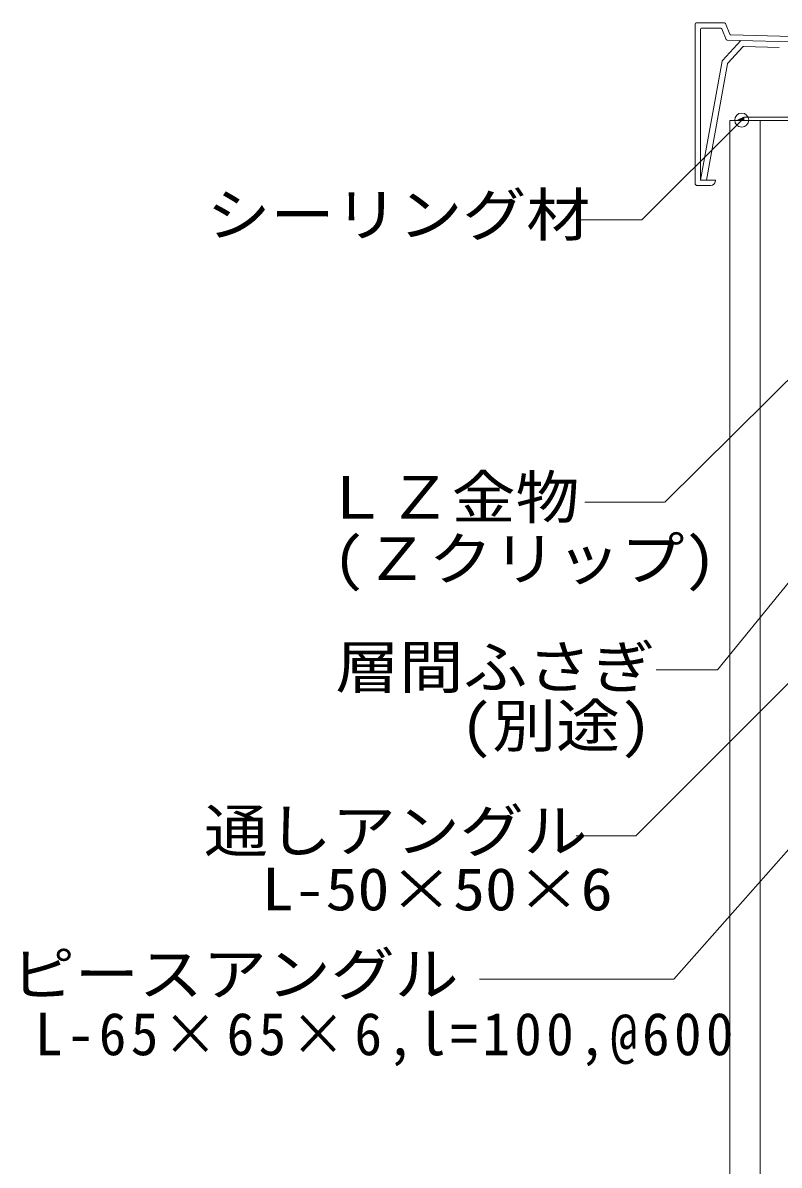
# Model space of a CAD drawing. Units: millimetres on the paper, enlarged 4 times, with parts at other scales. Extents: x -736 to 804, y -554 to 486.
# Drawn here: x -434.4 to -304.3, y -23.5 to 173 of the extents above; entities that cross this region are included whole.
import ezdxf
from ezdxf.enums import TextEntityAlignment as Align

# ---------------------------------------------------------------- set-up
doc = ezdxf.new("R2010")
doc.units = ezdxf.units.MM
doc.header["$LTSCALE"] = 4
doc.header["$PDMODE"] = 32
doc.header["$PDSIZE"] = 2.4
for name, color, linetype, lineweight in [('0-0_メース', 2, 'Continuous', 18), ('0-5_建具', 4, 'Continuous', 9), ('0-9_部材名・寸法', 7, 'Continuous', 18)]:
    doc.layers.add(name, color=color, linetype=linetype, lineweight=lineweight)
doc.styles.add('ＭＳ ゴシック', font='')
doc.styles.get('ＭＳ ゴシック').set_extended_font_data('MS Gothic')

msp = doc.modelspace()

# ---------------------------------------------------------------- linework, layer by layer
at = {"layer": '0-0_メース'}
for p, q in [((-312.756, 156.214), (-288.756, 156.214)), ((-312.756, -251.191), (-312.756, 156.214)), ((-307.556, -251.191), (-307.556, 156.214))]:
    msp.add_line(p, q, dxfattribs=at)
at = {"layer": '0-5_建具'}
for p, q in [((-313.719, 173.038), (-318.556, 173.038)), ((-318.756, 172.838), (-318.756, 145.438)), ((-317.836, 171.918), (-317.836, 145.958)), ((-314.343, 172.118), (-317.636, 172.118)), ((-313.435, 170.177), (-314.157, 171.992)), ((-312.805, 171.081), (-313.533, 172.912)), ((-314.059, 166.539), (-310.902, 169.991)), ((-313.255, 170.051), (-166.78, 166.118)), ((-312.624, 170.955), (-166.756, 167.038)), ((-310.533, 168.912), (-313.126, 166.076)), ((-304.301, 168.823), (-310.381, 168.977)), ((-314.108, 166.439), (-317.836, 145.958)), ((-313.175, 165.977), (-316.82, 145.958)), ((-317.836, 145.958), (-315.274, 145.958)), ((-315.274, 145.838), (-315.274, 145.958)), ((-318.356, 145.038), (-316.074, 145.038))]:
    msp.add_line(p, q, dxfattribs=at)
at = {"layer": '0-5_建具', "color": 3, "lineweight": 18}
for p, q in [((-310.365, 156.814), (-311.597, 156.214)), ((-311.597, 156.214), (-310.365, 156.214)), ((-311.565, 156.214), (-311.534, 156.245)), ((-311.507, 156.258), (-311.463, 156.214)), ((-311.395, 156.214), (-311.203, 156.406)), ((-311.393, 156.314), (-311.293, 156.214)), ((-311.278, 156.369), (-311.123, 156.214)), ((-311.225, 156.214), (-310.873, 156.567)), ((-311.164, 156.425), (-310.954, 156.214)), ((-311.056, 156.214), (-310.542, 156.728)), ((-311.05, 156.48), (-310.784, 156.214)), ((-310.936, 156.536), (-310.614, 156.214)), ((-310.886, 156.214), (-310.365, 156.735)), ((-310.822, 156.591), (-310.444, 156.214)), ((-310.716, 156.214), (-310.365, 156.565)), ((-310.708, 156.647), (-310.365, 156.304)), ((-310.594, 156.703), (-310.365, 156.474)), ((-310.546, 156.214), (-310.365, 156.396)), ((-310.479, 156.758), (-310.365, 156.643)), ((-310.377, 156.214), (-310.365, 156.226)), ((-310.365, 156.814), (-310.365, 156.214)), ((-310.365, 156.814), (-310.365, 156.813))]:
    msp.add_line(p, q, dxfattribs=at)
at = {"layer": '0-5_建具', "color": 7, "lineweight": 18}
msp.add_lwpolyline([(-297.404, 156.214), (-310.365, 156.214), (-310.365, 156.814), (-297.404, 156.814)], dxfattribs=at)
at = {"layer": '0-5_建具'}
for centre, radius, start, end in [((-318.556, 172.838), 0.2, 90, 180), ((-313.719, 172.838), 0.2, 21.69283, 90), ((-317.636, 171.918), 0.2, 90, 180), ((-314.343, 171.918), 0.2, 21.69283, 90), ((-312.619, 171.155), 0.2, 201.69283, 268.54152), ((-313.249, 170.251), 0.2, 201.69283, 268.54152), ((-310.386, 168.778), 0.2, 88.54152, 137.56377), ((-313.911, 166.404), 0.2, 137.56377, 169.68314), ((-312.979, 165.941), 0.2, 137.56377, 169.68314), ((-316.074, 145.838), 0.8, 270, 0), ((-318.356, 145.438), 0.4, 180, 270)]:
    msp.add_arc(centre, radius, start, end, dxfattribs=at)
at = {"layer": '0-9_部材名・寸法'}
for p, q in [((-332.67, 139.153), (-338.784, 139.153)), ((-287.322, 126.907), (-323.939, 90.558)), ((-280.955, 103.406), (-314.929, 61.673)), ((-324.039, 90.558), (-337.71, 90.558)), ((-277.484, 84.623), (-328.968, 33.139)), ((-258.324, 81.072), (-322.391, 8.475)), ((-314.929, 61.673), (-325.471, 61.673)), ((-328.968, 33.139), (-339.234, 33.139)), ((-322.391, 8.475), (-355.825, 8.475))]:
    msp.add_line(p, q, dxfattribs=at)
msp.add_lwpolyline([(-310.738, 156.305), (-327.889, 139.153), (-332.67, 139.153)], dxfattribs=at)
msp.add_point((-310.738, 156.305), dxfattribs=at)

# ---------------------------------------------------------------- texts
at = {"layer": '0-9_部材名・寸法', "style": 'ＭＳ ゴシック', "width": 1.1}
for s, p in [('シーリング材', (-402.784, 134.153)), ('ＬＺ金物', (-382.632, 85.522)), ('(Ｚクリップ)', (-381.064, 74.943)), ('層間ふさぎ', (-380.619, 56.304)), ('(別途)', (-359.145, 46.218)), ('通しアングル', (-403.234, 28.139)), ('L-50×50×6', (-393.284, 18.103)), ('ピースアングル ', (-436.425, 3.475))]:
    msp.add_text(s, height=7.331, dxfattribs=at).set_placement(p, align=Align.BOTTOM_LEFT)
at = {"layer": '0-9_部材名・寸法', "insert": (-432.302, -6.517), "char_height": 7.331, "attachment_point": 7, "style": 'ＭＳ ゴシック'}
msp.add_mtext('\\T1.16;\\W0.95;L-65×65×6,l=100,@600', dxfattribs=at)

doc.saveas('drawing.dxf')
